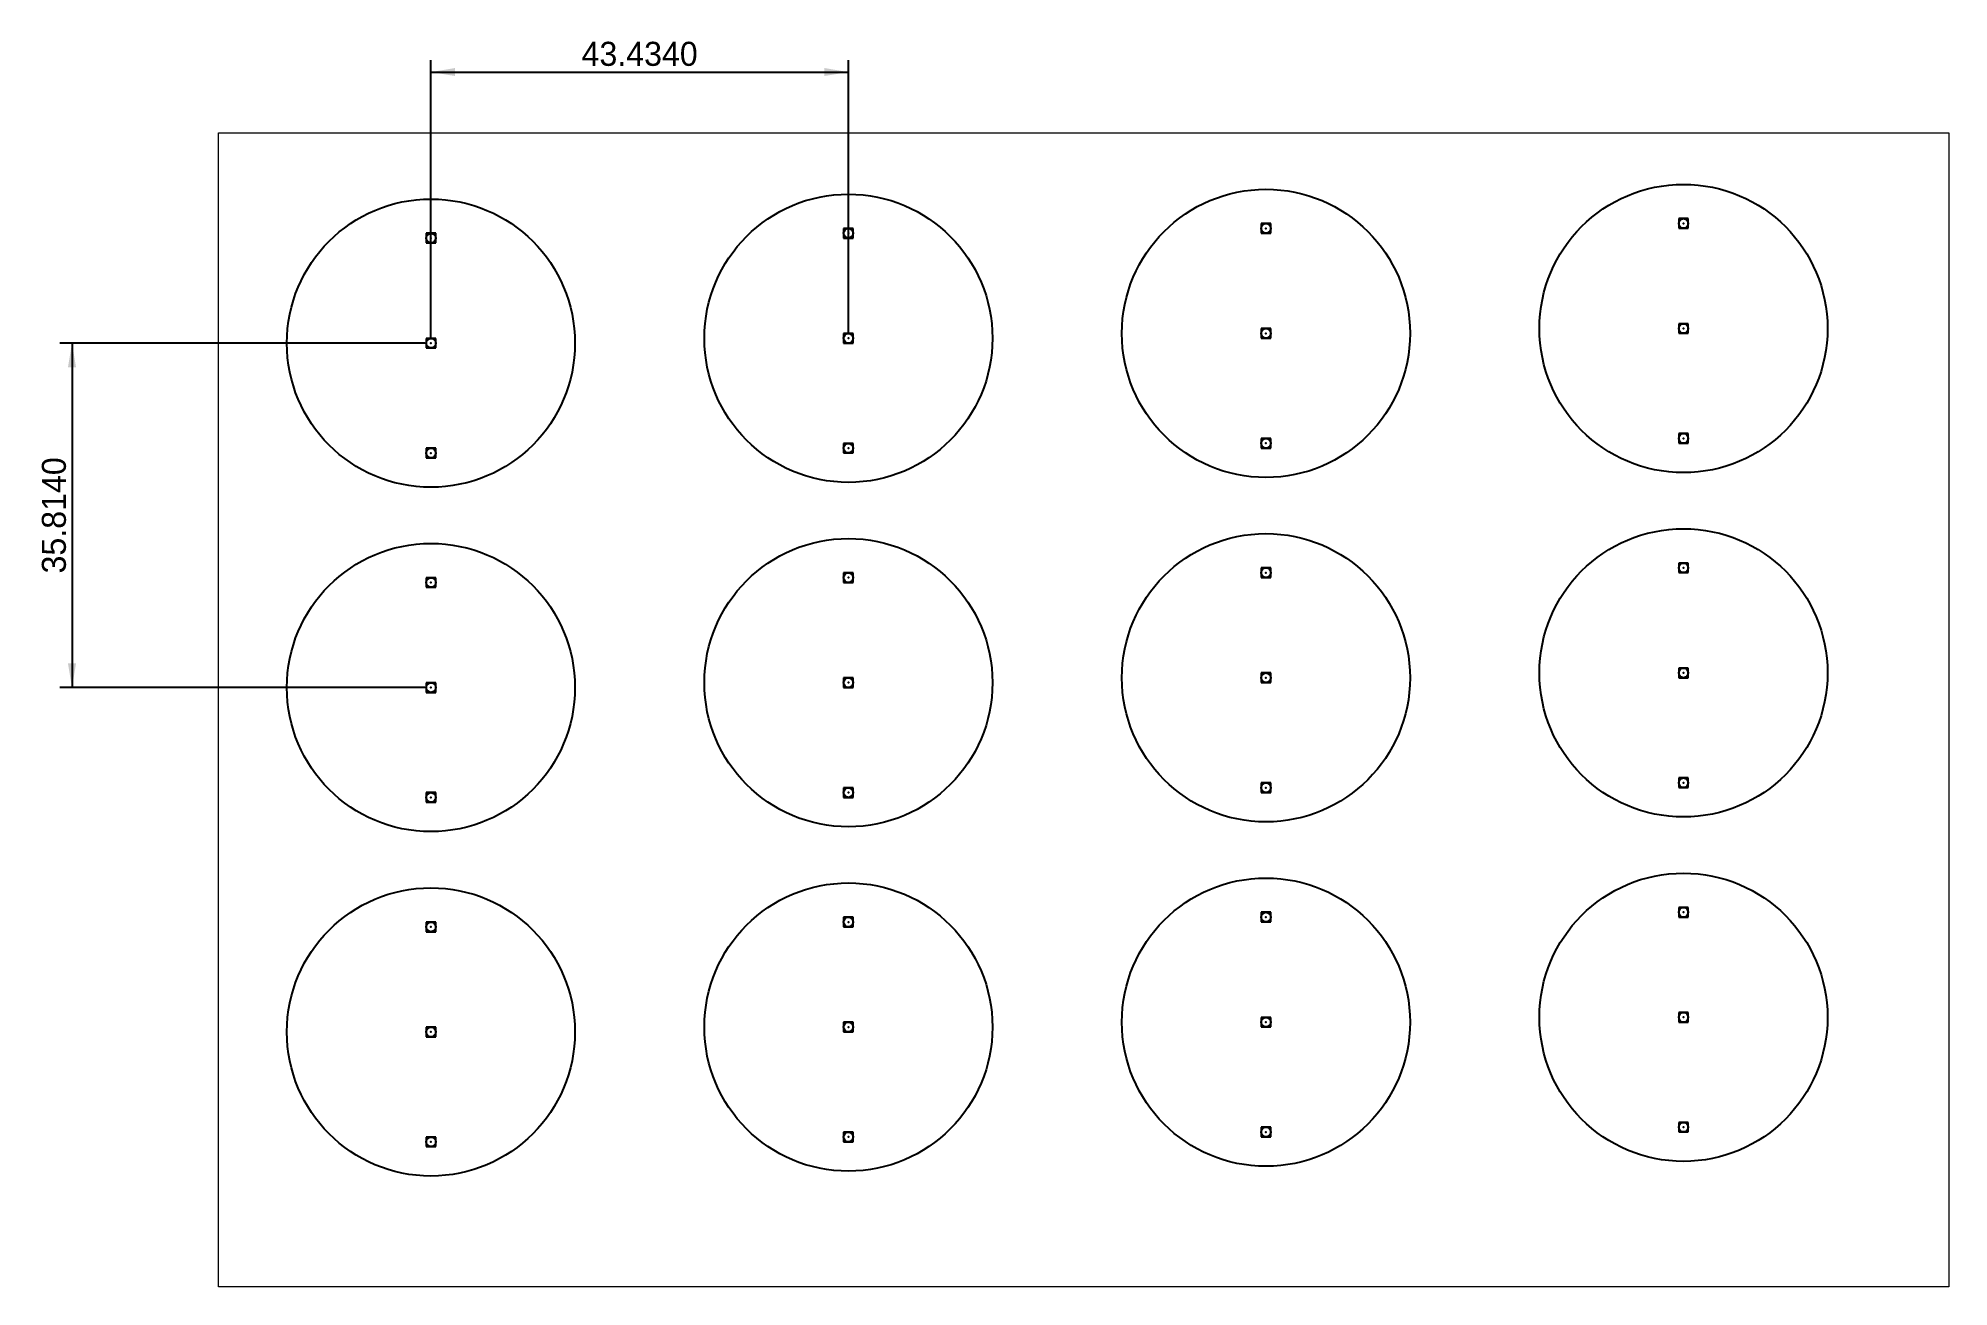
# Model space of a CAD drawing. Header units: millimetres. Extents: x -19 to 180, y 180 to 310.
import ezdxf

# ---------------------------------------------------------------- set-up
doc = ezdxf.new("R2010")
doc.units = ezdxf.units.MM
doc.header["$PDMODE"] = 96
doc.header["$PDSIZE"] = -2
doc.layers.get('0').update_dxf_attribs({"linetype": 'CONTINUOUS', "lineweight": 25, "plot": 0})
doc.layers.add('Backdrop', color=7, linetype='CONTINUOUS', lineweight=0, plot=False)
doc.layers.add('dims', color=1, linetype='CONTINUOUS', lineweight=0)
doc.dimstyles.get("Standard").update_dxf_attribs({"dimtxt": 2.5, "dimasz": 2.5, "dimexe": 1.25, "dimexo": 0.625, "dimtad": 0, "dimtoh": 1, "dimdec": 4, "dimzin": 1, "dimdsep": 46, "dimtxsty": 'Standard', "dimcen": 0.09, "dimazin": 0, "dimtfac": 1, "dimtdec": 4, "dimtofl": 0, "dimtmove": 0, "dimatfit": 3, "dimfxl": 1, "dimtolj": 1, "dimtzin": 0, "dimarcsym": 0})
picture_1 = doc.add_image_def('image1.jpg', size_in_pixel=(354, 531))

# ---------------------------------------------------------------- blocks, each defined once
blk = doc.blocks.new('*D1')
at = {"layer": 'dims', "color": 0, "linetype": 'ByBlock', "lineweight": -2}
for p, q in [((21.47, 278.13), (-16.49, 278.13)), ((-15.24, 278.13), (-15.24, 242.32)), ((21.47, 242.32), (-16.49, 242.32))]:
    blk.add_line(p, q, dxfattribs=at)
for points in [[(-15.24, 278.13), (-14.82, 275.63), (-15.66, 275.63)], [(-15.24, 242.32), (-15.66, 244.82), (-14.82, 244.82)]]:
    blk.add_solid(points, dxfattribs=at)
at = {"layer": 'dims', "color": 0, "linetype": 'CONTINUOUS', "lineweight": -2, "insert": (-17.11, 260.22), "char_height": 2.5, "width": 11.3889, "attachment_point": 5, "rotation": 90}
blk.add_mtext('35.8140', dxfattribs=at)
blk = doc.blocks.new('*D2')
at = {"layer": 'dims', "color": 0, "linetype": 'ByBlock', "lineweight": -2}
for p, q in [((22.1, 278.76), (22.1, 307.57)), ((22.1, 306.32), (65.53, 306.32)), ((65.53, 279.26), (65.53, 307.57))]:
    blk.add_line(p, q, dxfattribs=at)
for points in [[(22.1, 306.32), (24.6, 306.74), (24.6, 305.91)], [(65.53, 306.32), (63.03, 305.91), (63.03, 306.74)]]:
    blk.add_solid(points, dxfattribs=at)
at = {"layer": 'dims', "color": 0, "linetype": 'CONTINUOUS', "lineweight": -2, "insert": (43.81, 308.2), "char_height": 2.5, "width": 12.5, "attachment_point": 5}
blk.add_mtext('43.4340', dxfattribs=at)

msp = doc.modelspace()

# ---------------------------------------------------------------- linework, layer by layer
for centre in [(152.4, 279.654), (152.4, 279.654), (22.098, 278.13), (22.098, 278.13), (65.532, 278.638), (65.532, 278.638), (108.966, 279.146), (108.966, 279.146), (152.4, 243.84), (152.4, 243.84), (22.098, 242.316), (22.098, 242.316), (65.532, 242.824), (65.532, 242.824), (108.966, 243.332), (108.966, 243.332), (152.4, 208.026), (152.4, 208.026), (22.098, 206.502), (22.098, 206.502), (65.532, 207.01), (65.532, 207.01), (108.966, 207.518), (108.966, 207.518)]:
    msp.add_circle(centre, 14.986)
for p in [(108.966, 290.068), (152.4, 290.576), (22.098, 289.052), (65.532, 289.56), (22.098, 278.13), (65.532, 278.638), (108.966, 279.146), (152.4, 279.654), (152.4, 268.224), (22.098, 266.7), (65.532, 267.208), (108.966, 267.716), (108.966, 254.254), (152.4, 254.762), (22.098, 253.238), (65.532, 253.746), (22.098, 242.316), (65.532, 242.824), (108.966, 243.332), (152.4, 243.84), (152.4, 232.41), (22.098, 230.886), (65.532, 231.394), (108.966, 231.902), (108.966, 218.44), (152.4, 218.948), (22.098, 217.424), (65.532, 217.932), (22.098, 206.502), (65.532, 207.01), (108.966, 207.518), (152.4, 208.026), (152.4, 196.596), (22.098, 195.072), (65.532, 195.58), (108.966, 196.088)]:
    msp.add_point(p)
at = {"layer": 'Backdrop'}
msp.add_point((22.098, 242.316), dxfattribs=at)

# ---------------------------------------------------------------- dimensions: what is measured, and where the dimension line sits
at = {"layer": 'dims'}
dim = msp.add_linear_dim(base=(65.532, 306.324), p1=(22.098, 278.13), p2=(65.532, 278.638), dimstyle='Standard', dxfattribs=at)
dim.commit()
dim.dimension.update_dxf_attribs({"geometry": '*D2', "text_midpoint": (43.815, 308.199)})
dim = msp.add_linear_dim(base=(-15.24, 242.316), p1=(22.098, 278.13), p2=(22.098, 242.316), angle=90, dimstyle='Standard', dxfattribs=at)
dim.commit()
dim.dimension.update_dxf_attribs({"geometry": '*D1', "text_midpoint": (-17.115, 260.223)})

# ---------------------------------------------------------------- pictures from other files: only their frames are drawn
at = {"layer": 'Backdrop'}
image = msp.add_image(picture_1, insert=(180, 180), size_in_units=(120, 180), rotation=90, dxfattribs=at)
image.dxf.flags = 1

doc.saveas('drawing.dxf')
